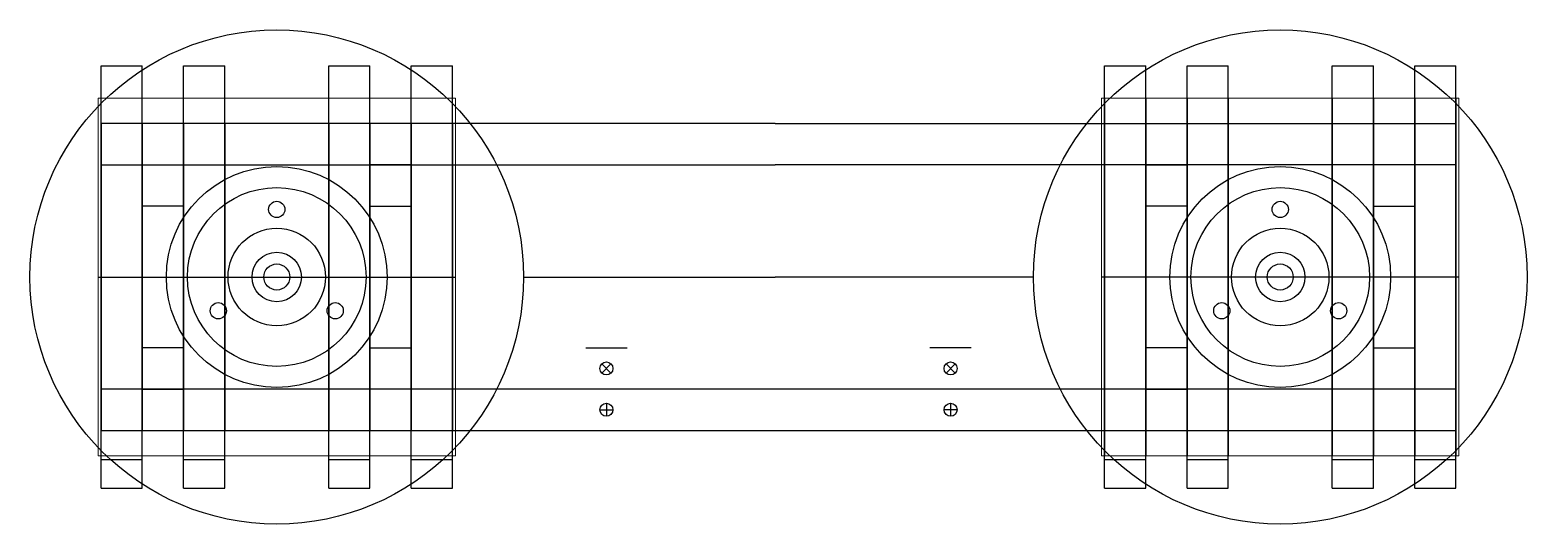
# Model space of a CAD drawing. Header units: millimetres. Extents: x -15418 to 43885, y -27590 to 23052.
# Drawn here: x 22470.1 to 22931.1, y -8898.1 to -8746.1 of the extents above; entities that cross this region are included whole.
import ezdxf

# ---------------------------------------------------------------- set-up
doc = ezdxf.new("R2010")
doc.units = ezdxf.units.MM
doc.header["$LTSCALE"] = 0.5
doc.layers.get('0').update_dxf_attribs({"lineweight": 5})
doc.layers.get('Defpoints').update_dxf_attribs({"color": 4})
for name, color, linetype in [('Layer1', 1, 'Continuous'), ('Layer10', 5, 'Continuous'), ('Layer2', 2, 'Continuous')]:
    doc.layers.add(name, color=color, linetype=linetype)

msp = doc.modelspace()

# ---------------------------------------------------------------- linework, layer by layer
at = {"transparency": 33554661}
for p, q in [((22491.1128, -8877.108), (22491.1128, -8767.108)), ((22491.1128, -8767.108), (22601.1128, -8767.108)), ((22601.1128, -8767.108), (22601.1128, -8877.108)), ((22800.1128, -8767.108), (22800.1128, -8877.108)), ((22910.1128, -8767.108), (22800.1128, -8767.108)), ((22910.1128, -8877.108), (22910.1128, -8767.108)), ((22601.1128, -8877.108), (22491.1128, -8877.108)), ((22800.1128, -8877.108), (22910.1128, -8877.108))]:
    msp.add_line(p, q, dxfattribs=at)
at = {"layer": 'Defpoints', "transparency": 33554661}
for p, q in [((22491.1128, -8822.108), (22601.1128, -8822.108)), ((22910.1128, -8822.108), (22800.1128, -8822.108))]:
    msp.add_line(p, q, dxfattribs=at)
for centre, radius in [((22546.1128, -8822.108), 34), ((22855.1128, -8822.108), 34), ((22546.1128, -8822.108), 27.5), ((22855.1128, -8822.108), 27.5), ((22546.1128, -8801.3234), 2.5), ((22855.1128, -8801.3234), 2.5), ((22546.1128, -8822.108), 15), ((22855.1128, -8822.108), 15), ((22546.1128, -8822.108), 7.62), ((22546.1128, -8822.108), 4), ((22855.1128, -8822.108), 7.62), ((22855.1128, -8822.108), 4), ((22528.1128, -8832.5003), 2.5), ((22564.1128, -8832.5003), 2.5), ((22837.1128, -8832.5003), 2.5), ((22873.1128, -8832.5003), 2.5)]:
    msp.add_circle(centre, radius, dxfattribs=at)
at = {"layer": 'Layer1', "transparency": 33554661}
for p, q in [((22801.0128, -8767.108), (22801.0128, -8877.108)), ((22813.7128, -8767.108), (22813.7128, -8877.108)), ((22826.4128, -8767.108), (22826.4128, -8877.108)), ((22839.1128, -8767.108), (22839.1128, -8877.108)), ((22871.1128, -8767.108), (22871.1128, -8877.108)), ((22883.8128, -8767.108), (22883.8128, -8877.108)), ((22896.5128, -8767.108), (22896.5128, -8877.108)), ((22909.2128, -8767.108), (22909.2128, -8877.108)), ((22699.6128, -8774.908), (22492.0128, -8774.908)), ((22492.0128, -8774.908), (22492.0128, -8787.608)), ((22492.0128, -8774.908), (22492.0128, -8869.308)), ((22504.7128, -8774.908), (22504.7128, -8869.308)), ((22517.4128, -8774.908), (22517.4128, -8869.308)), ((22530.1128, -8774.908), (22530.1128, -8869.308)), ((22562.1128, -8774.908), (22562.1128, -8869.308)), ((22574.8128, -8774.908), (22574.8128, -8869.308)), ((22587.5128, -8774.908), (22587.5128, -8869.308)), ((22600.2128, -8774.908), (22600.2128, -8869.308)), ((22699.6128, -8774.908), (22909.2128, -8774.908)), ((22909.2128, -8774.908), (22909.2128, -8787.608)), ((22492.0128, -8787.608), (22699.6128, -8787.608)), ((22504.7128, -8800.308), (22504.7128, -8787.608)), ((22504.7128, -8787.608), (22517.4128, -8787.608)), ((22517.4128, -8787.608), (22517.4128, -8800.308)), ((22587.5128, -8787.608), (22574.8128, -8787.608)), ((22574.8128, -8787.608), (22574.8128, -8800.308)), ((22587.5128, -8800.308), (22587.5128, -8787.608)), ((22909.2128, -8787.608), (22699.6128, -8787.608)), ((22813.7128, -8800.308), (22813.7128, -8787.608)), ((22813.7128, -8787.608), (22826.4128, -8787.608)), ((22826.4128, -8787.608), (22826.4128, -8800.308)), ((22896.5128, -8787.608), (22883.8128, -8787.608)), ((22883.8128, -8787.608), (22883.8128, -8800.308)), ((22896.5128, -8800.308), (22896.5128, -8787.608)), ((22517.4128, -8800.308), (22504.7128, -8800.308)), ((22574.8128, -8800.308), (22587.5128, -8800.308)), ((22826.4128, -8800.308), (22813.7128, -8800.308)), ((22883.8128, -8800.308), (22896.5128, -8800.308)), ((22622.1128, -8822.108), (22699.6128, -8822.108)), ((22779.1128, -8822.108), (22699.6128, -8822.108)), ((22517.4128, -8843.908), (22504.7128, -8843.908)), ((22504.7128, -8843.908), (22504.7128, -8856.608)), ((22517.4128, -8856.608), (22517.4128, -8843.908)), ((22574.8128, -8843.908), (22587.5128, -8843.908)), ((22574.8128, -8856.608), (22574.8128, -8843.908)), ((22587.5128, -8843.908), (22587.5128, -8856.608)), ((22826.4128, -8843.908), (22813.7128, -8843.908)), ((22813.7128, -8843.908), (22813.7128, -8856.608)), ((22826.4128, -8856.608), (22826.4128, -8843.908)), ((22883.8128, -8843.908), (22896.5128, -8843.908)), ((22883.8128, -8856.608), (22883.8128, -8843.908)), ((22896.5128, -8843.908), (22896.5128, -8856.608)), ((22646.1986, -8848.8438), (22649.0271, -8851.6722)), ((22646.1986, -8851.6722), (22649.0271, -8848.8438)), ((22649.0271, -8848.8438), (22646.1986, -8851.6722)), ((22649.0271, -8851.6722), (22646.1986, -8848.8438)), ((22646.1986, -8848.8438), (22649.0271, -8851.6722)), ((22646.1986, -8851.6722), (22649.0271, -8848.8438)), ((22649.0271, -8848.8438), (22646.1986, -8851.6722)), ((22649.0271, -8851.6722), (22646.1986, -8848.8438)), ((22755.0271, -8848.8438), (22752.1986, -8851.6722)), ((22755.0271, -8851.6722), (22752.1986, -8848.8438)), ((22752.1986, -8848.8438), (22755.0271, -8851.6722)), ((22752.1986, -8851.6722), (22755.0271, -8848.8438)), ((22755.0271, -8848.8438), (22752.1986, -8851.6722)), ((22755.0271, -8851.6722), (22752.1986, -8848.8438)), ((22752.1986, -8848.8438), (22755.0271, -8851.6722)), ((22752.1986, -8851.6722), (22755.0271, -8848.8438)), ((22492.0128, -8869.308), (22492.0128, -8856.608)), ((22909.2128, -8856.608), (22492.0128, -8856.608)), ((22504.7128, -8856.608), (22517.4128, -8856.608)), ((22587.5128, -8856.608), (22574.8128, -8856.608)), ((22813.7128, -8856.608), (22826.4128, -8856.608)), ((22896.5128, -8856.608), (22883.8128, -8856.608)), ((22909.2128, -8869.308), (22909.2128, -8856.608)), ((22645.6128, -8862.958), (22649.6128, -8862.958)), ((22647.6128, -8860.958), (22647.6128, -8864.958)), ((22755.6128, -8862.958), (22751.6128, -8862.958)), ((22753.6128, -8860.958), (22753.6128, -8864.958)), ((22492.0128, -8869.308), (22909.2128, -8869.308))]:
    msp.add_line(p, q, dxfattribs=at)
for centre in [(22647.6128, -8850.258), (22647.6128, -8850.258), (22647.6128, -8850.258), (22647.6128, -8850.258), (22753.6128, -8850.258), (22753.6128, -8850.258), (22753.6128, -8850.258), (22753.6128, -8850.258), (22647.6128, -8862.958), (22753.6128, -8862.958)]:
    msp.add_circle(centre, 2, dxfattribs=at)
at = {"layer": 'Layer10', "transparency": 33554661}
for p, q in [((22492.0128, -8887.108), (22492.0128, -8757.108)), ((22492.0128, -8757.108), (22504.7128, -8757.108)), ((22504.7128, -8887.108), (22504.7128, -8757.108)), ((22517.4128, -8887.108), (22517.4128, -8757.108)), ((22517.4128, -8757.108), (22530.1128, -8757.108)), ((22530.1128, -8887.108), (22530.1128, -8757.108)), ((22562.1128, -8887.108), (22562.1128, -8757.108)), ((22562.1128, -8757.108), (22574.8128, -8757.108)), ((22574.8128, -8887.108), (22574.8128, -8757.108)), ((22587.5128, -8887.108), (22587.5128, -8757.108)), ((22587.5128, -8757.108), (22600.2128, -8757.108)), ((22600.2128, -8887.108), (22600.2128, -8757.108)), ((22801.0128, -8887.108), (22801.0128, -8757.108)), ((22801.0128, -8757.108), (22813.7128, -8757.108)), ((22813.7128, -8887.108), (22813.7128, -8757.108)), ((22826.4128, -8887.108), (22826.4128, -8757.108)), ((22826.4128, -8757.108), (22839.1128, -8757.108)), ((22839.1128, -8887.108), (22839.1128, -8757.108)), ((22871.1128, -8887.108), (22871.1128, -8757.108)), ((22871.1128, -8757.108), (22883.8128, -8757.108)), ((22883.8128, -8887.108), (22883.8128, -8757.108)), ((22896.5128, -8887.108), (22896.5128, -8757.108)), ((22896.5128, -8757.108), (22909.2128, -8757.108)), ((22909.2128, -8887.108), (22909.2128, -8757.108)), ((22492.0128, -8878.208), (22504.7128, -8878.208)), ((22517.4128, -8878.208), (22530.1128, -8878.208)), ((22562.1128, -8878.208), (22574.8128, -8878.208)), ((22587.5128, -8878.208), (22600.2128, -8878.208)), ((22801.0128, -8878.208), (22813.7128, -8878.208)), ((22826.4128, -8878.208), (22839.1128, -8878.208)), ((22871.1128, -8878.208), (22883.8128, -8878.208)), ((22896.5128, -8878.208), (22909.2128, -8878.208)), ((22492.0128, -8887.108), (22504.7128, -8887.108)), ((22517.4128, -8887.108), (22530.1128, -8887.108)), ((22562.1128, -8887.108), (22574.8128, -8887.108)), ((22587.5128, -8887.108), (22600.2128, -8887.108)), ((22801.0128, -8887.108), (22813.7128, -8887.108)), ((22826.4128, -8887.108), (22839.1128, -8887.108)), ((22871.1128, -8887.108), (22883.8128, -8887.108)), ((22896.5128, -8887.108), (22909.2128, -8887.108))]:
    msp.add_line(p, q, dxfattribs=at)
at = {"layer": 'Layer2', "transparency": 33554661}
for p, q in [((22641.2628, -8843.908), (22653.9628, -8843.908)), ((22759.9628, -8843.908), (22747.2628, -8843.908))]:
    msp.add_line(p, q, dxfattribs=at)
for centre in [(22546.1128, -8822.108), (22855.1128, -8822.108)]:
    msp.add_circle(centre, 76, dxfattribs=at)

doc.saveas('drawing.dxf')
